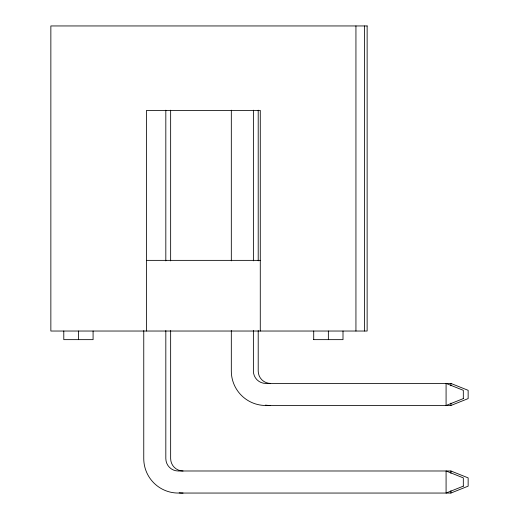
<?xml version="1.0" encoding="UTF-8"?>
<svg xmlns="http://www.w3.org/2000/svg" width="519" height="519" viewBox="0 0 519 519"><rect width="100%" height="100%" fill="white"/><g stroke="black" fill="none" stroke-linecap="round" stroke-linejoin="round"><path stroke-width="0.78" d="M364.552 331.031L364.552 25.95M231.318 330.512L231.318 371.02A34.475 34.475 0 0 0 265.793 405.488L450.907 405.488L468.144 398.598L468.144 390.32L450.907 383.431L265.793 383.431A12.411 12.411 0 0 1 253.382 371.02L253.382 330.512M143.757 330.564L143.757 458.575A34.475 34.475 0 0 0 178.231 493.05L450.907 493.05L468.144 486.154L468.144 477.882L450.907 470.986L178.231 470.986A12.411 12.411 0 0 1 165.821 458.575L165.821 330.564M146.52 260.363L260.279 260.363M313.716 339.647L343.001 339.647L343.007 331.031M450.907 383.431L450.907 385.792M450.907 403.127L450.907 405.488M450.907 470.986L450.907 473.354M450.907 490.689L450.907 493.05M355.937 25.95L355.937 331.031M328.358 331.031L328.358 339.647M313.71 331.031L313.71 339.647M260.279 331.031L260.279 110.404L146.52 110.404L146.52 331.031M258.209 110.177L258.209 260.849M258.209 330.512L258.209 371.02A12.411 12.411 0 0 0 270.62 383.431M253.382 110.177L253.382 260.849M231.318 110.177L231.318 260.849M170.647 110.19L170.647 260.888M170.647 330.564L170.647 458.575A12.411 12.411 0 0 0 183.058 470.986M165.821 110.19L165.821 260.888M93.083 331.031L93.083 339.647L63.792 339.647L63.785 331.031M78.434 331.031L78.434 339.647M270.62 405.488A34.475 34.475 0 0 1 265.481 405.105M183.058 493.05A34.475 34.475 0 0 1 179.198 492.836M463.318 398.598L446.081 405.488L446.081 383.431L463.318 390.32L463.318 398.598M463.318 486.154L446.081 493.05L446.081 470.986L463.318 477.882L463.318 486.154M367.134 25.95L50.856 25.95L50.856 331.031L367.134 331.031L367.141 25.95"/></g></svg>
